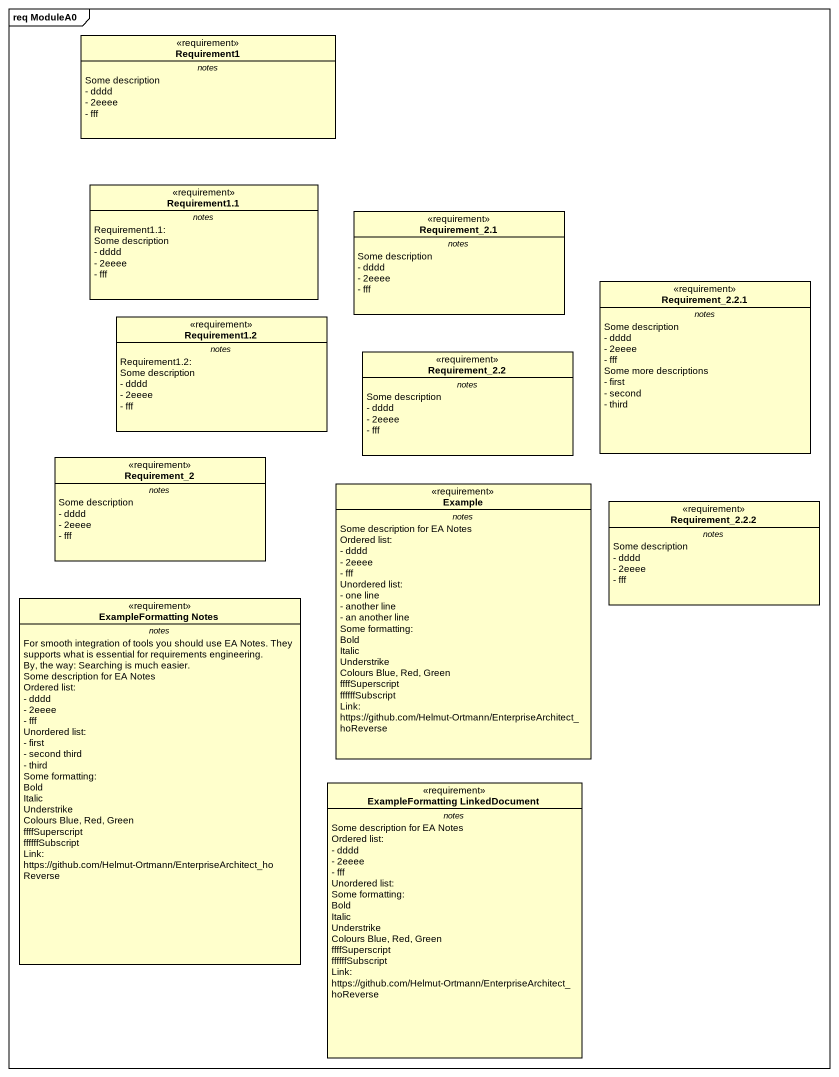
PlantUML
@startuml
mainframe req ModuleA0
hide circle
hide empty members
skinparam classAttributeIconSize 0
class Requirement1 <<requirement>> {
  -- notes --
  Some description
  - dddd
  - 2eeee
  - fff
}
class "Requirement1.1" as Requirement1_1 <<requirement>> {
  -- notes --
  Requirement1.1:
  Some description
  - dddd
  - 2eeee
  - fff
}
class "Requirement_2.1" as Requirement_2_1 <<requirement>> {
  -- notes --
  Some description
  - dddd
  - 2eeee
  - fff
}
class "Requirement_2.2.1" as Requirement_2_2_1 <<requirement>> {
  -- notes --
  Some description
  - dddd
  - 2eeee
  - fff
  Some more descriptions
  - first
  - second
  - third
}
class "Requirement1.2" as Requirement1_2 <<requirement>> {
  -- notes --
  Requirement1.2:
  Some description
  - dddd
  - 2eeee
  - fff
}
class "Requirement_2.2" as Requirement_2_2 <<requirement>> {
  -- notes --
  Some description
  - dddd
  - 2eeee
  - fff
}
class Requirement_2 <<requirement>> {
  -- notes --
  Some description
  - dddd
  - 2eeee
  - fff
}
class Example <<requirement>> {
  -- notes --
  Some description for EA Notes
  Ordered list:
  - dddd
  - 2eeee
  - fff
  Unordered list:
  - one line
  - another line
  - an another line
  Some formatting:
  Bold
  Italic
  Understrike
  Colours Blue, Red, Green
  ffffSuperscript
  ffffffSubscript
  Link: https://github.com/Helmut-Ortmann/EnterpriseArchitect_hoReverse
}
class "Requirement_2.2.2" as Requirement_2_2_2 <<requirement>> {
  -- notes --
  Some description
  - dddd
  - 2eeee
  - fff
}
class "ExampleFormatting Notes" as ExampleFormatting_Notes <<requirement>> {
  -- notes --
  For smooth integration of tools you should use EA Notes. They supports what is essential for requirements engineering.
  By, the way: Searching is much easier.
  Some description for EA Notes
  Ordered list:
  - dddd
  - 2eeee
  - fff
  Unordered list:
  - first
  - second third
  - third
  Some formatting:
  Bold
  Italic
  Understrike
  Colours Blue, Red, Green
  ffffSuperscript
  ffffffSubscript
  Link: https://github.com/Helmut-Ortmann/EnterpriseArchitect_hoReverse
}
class "ExampleFormatting LinkedDocument" as ExampleFormatting <<requirement>> {
  -- notes --
  Some description for EA Notes
  Ordered list:
  - dddd
  - 2eeee
  - fff
  Unordered list:
  Some formatting:
  Bold
  Italic
  Understrike
  Colours Blue, Red, Green
  ffffSuperscript
  ffffffSubscript
  Link: https://github.com/Helmut-Ortmann/EnterpriseArchitect_hoReverse
}
@enduml
